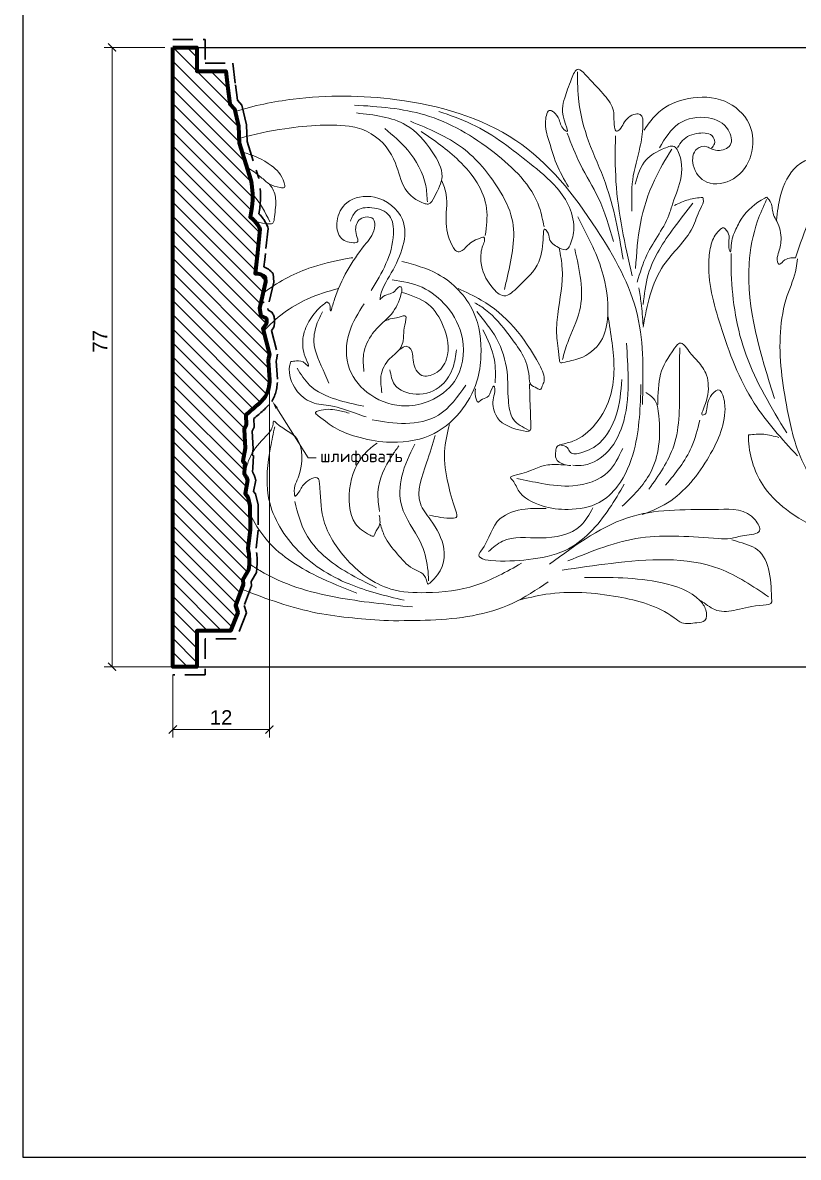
# Model space of a CAD drawing. Header units: millimetres. Extents: x 1310 to 1640, y -336 to -116.
# Drawn here: x 1310 to 1406.5, y -336.5 to -195.4 of the extents above; entities that cross this region are included whole.
import ezdxf
from ezdxf import colors
from ezdxf.entities.mleader import LeaderData, LeaderLine
from ezdxf.math import Vec2, Vec3

# ---------------------------------------------------------------- set-up
doc = ezdxf.new("R2010")
doc.units = ezdxf.units.MM
doc.linetypes.add('HIDDEN', pattern=[0.375, 0.25, -0.125])
for name, color, linetype, lineweight in [('0.15', 7, 'Continuous', 15), ('линия 50', 1, 'Continuous', 140), ('служебный слой РАЗМЕРЫ', 7, 'Continuous', 9)]:
    doc.layers.add(name, color=color, linetype=linetype, lineweight=lineweight)
doc.layers.add('Outside panel', color=7, linetype='Continuous', lineweight=18, true_color=0x7f5e57)
doc.layers.add('размеры в модели', color=7, linetype='Continuous')
doc.styles.get("Standard").update_dxf_attribs({"font": 'arial.ttf'})
doc.styles.add('ЕСКД профили текст', font='isocpeur.ttf')
doc.dimstyles.new('M_1', dxfattribs={"dimtxt": 1.8, "dimasz": 1, "dimexe": 1, "dimexo": 1, "dimgap": 0.6, "dimtad": 1, "dimdec": 0, "dimdsep": 46, "dimtxsty": 'Standard', "dimblk": 'ARCHTICK', "dimcen": -5, "dimclrd": 7, "dimclre": 7, "dimclrt": 7, "dimadec": 0, "dimazin": 0, "dimtfac": 1, "dimtdec": 0, "dimtmove": 0, "dimatfit": 3, "dimfxl": 1, "dimtolj": 1, "dimtzin": 0, "dimlwd": 5, "dimlwe": 5, "dimarcsym": 0})

# ---------------------------------------------------------------- blocks, each defined once
blk = doc.blocks.new('4е4')
at = {"layer": '0.15', "color": 7, "ltscale": 1000}
for points in [[(310150.3821289858, -93233.12580363105), (310150.8923190497, -93230.06661262152), (310152.9573641006, -93226.37598603284), (310157.4274413438, -93224.6763763654)], [(310157.8493111924, -93227.72760079925), (310154.6074741058, -93232.8665267134), (310152.7614109205, -93237.82513126866)], [(310149.1710294705, -93230.25524535643), (310148.9145736527, -93230.38972464406), (310146.0020729685, -93232.98589835955), (310145.147499378, -93234.66827254866), (310144.8774357004, -93235.43184679486), (310144.6092561879, -93237.04698134017), (310144.4447057612, -93236.30681329909), (310144.4775739762, -93235.07319989726), (310144.0167909109, -93234.21780949189), (310143.8357017006, -93234.0698184404), (310143.4735232804, -93234.21780949189), (310142.3545385076, -93235.8627337528), (310141.975821304, -93238.01748771804), (310143.4096710155, -93246.19965867793), (310147.6107313394, -93255.85652695237), (310152.9747402907, -93262.40866850915)], [(310149.1551187423, -93230.5704843827), (310148.0336217494, -93233.22506721916), (310146.9830949787, -93238.52476401815), (310150.1434680615, -93255.30339576858)], [(310149.1710294705, -93230.25524535643), (310149.6866626783, -93230.97998658051), (310150.0090642779, -93232.44574698039), (310150.4281863574, -93233.26719838836), (310150.9465411368, -93235.57749722582), (310150.6090662158, -93237.26423348046), (310150.5052277785, -93238.32815189513), (310150.6609854344, -93238.6136012058), (310151.2320968393, -93238.22431345786), (310152.7614109205, -93237.82513126866)], [(310144.7277492434, -93237.27806441985), (310144.7595707, -93239.78955022954), (310146.6045871268, -93249.89922218125), (310151.655824656, -93259.56598489698)], [(310152.9774618626, -93237.93290620409), (310152.8378242867, -93239.1059826481), (310151.7251200648, -93242.4911582599), (310150.8697090673, -93247.0360049437), (310151.7251200648, -93256.66553051489), (310153.3210079827, -93262.46963103431), (310158.2349108045, -93269.88173784564), (310161.4199873866, -93273.56502339726)], [(310150.6833860651, -93260.145820433), (310148.8021517962, -93259.74802133774), (310146.9027039305, -93259.82036778993)], [(310146.9027039305, -93259.82036778993), (310146.9186146589, -93260.55702490026), (310148.8995003311, -93266.36367882385), (310152.0521274015, -93269.43053004598), (310161.7126610464, -93273.81653371047)]]:
    blk.add_spline(points, degree=3, dxfattribs=at)
blk = doc.blocks.new('_ArchTick')
at = {"color": 0, "linetype": 'ByBlock', "const_width": 0.15}
blk.add_lwpolyline([(-0.5, -0.5), (0.5, 0.5)], dxfattribs=at)
blk = doc.blocks.new('*D5')
at = {"layer": 'Defpoints', "color": 0, "ltscale": 1000, "transparency": 16777216}
for p in [(1328.697555698524, -198.4896094256511), (1321.139385520492, -275.489609425622), (1331.697555698524, -275.489609425622)]:
    blk.add_point(p, dxfattribs=at)
at = {"layer": 'размеры в модели', "color": 7, "lineweight": 5, "ltscale": 1000, "transparency": 16777216}
for p, q in [((1327.697555698524, -198.4896094256511), (1320.139385520492, -198.4896094256511)), ((1321.139385520492, -198.4896094256511), (1321.139385520492, -275.489609425622)), ((1330.697555698524, -275.489609425622), (1320.139385520492, -275.489609425622))]:
    blk.add_line(p, q, dxfattribs=at)
for p, rotation in [((1321.139385520492, -198.4896094256511), 90), ((1321.139385520492, -275.489609425622), 270)]:
    blk.add_blockref('_ArchTick', p, dxfattribs=dict(at, rotation=rotation))
at = {"layer": 'размеры в модели', "color": 7, "ltscale": 1000, "transparency": 16777216, "insert": (1319.639385520491, -235.0202141066366), "char_height": 1.8, "attachment_point": 5, "rotation": 90}
blk.add_mtext('\\A1;77', dxfattribs=at)
blk = doc.blocks.new('*D4')
at = {"layer": 'Defpoints', "color": 0, "ltscale": 1000, "transparency": 16777216}
for p in [(1340.697555698524, -236.6546313636172), (1328.697555698524, -275.489609425651), (1340.697555698524, -283.2790663679152)]:
    blk.add_point(p, dxfattribs=at)
at = {"layer": 'размеры в модели', "color": 7, "lineweight": 5, "ltscale": 1000, "transparency": 16777216}
for p, q in [((1340.697555698524, -237.6546313636172), (1340.697555698524, -284.2790663679152)), ((1328.697555698524, -276.489609425651), (1328.697555698524, -284.2790663679152)), ((1328.697555698524, -283.2790663679152), (1340.697555698524, -283.2790663679152))]:
    blk.add_line(p, q, dxfattribs=at)
at = {"layer": 'размеры в модели', "color": 7, "lineweight": 5, "ltscale": 1000, "transparency": 16777216, "rotation": 180}
blk.add_blockref('_ArchTick', (1328.697555698524, -283.2790663679152), dxfattribs=at)
at = {"layer": 'размеры в модели', "color": 7, "lineweight": 5, "ltscale": 1000, "transparency": 16777216}
blk.add_blockref('_ArchTick', (1340.697555698524, -283.2790663679152), dxfattribs=at)
at = {"layer": 'размеры в модели', "color": 7, "ltscale": 1000, "transparency": 16777216, "insert": (1334.697555698524, -281.7753828754186), "char_height": 1.8, "attachment_point": 5}
blk.add_mtext('\\A1;12', dxfattribs=at)

msp = doc.modelspace()

# ---------------------------------------------------------------- hatches: boundary and pattern name
at = {"layer": 'Outside panel', "ltscale": 1000}
h = msp.add_hatch(dxfattribs=at)
h.set_pattern_fill('ANSI31', color=256, scale=9.894831059293374, angle=89.99999999999999)
h.set_pattern_definition([(135, (-308746.6367547378, 93035.07067508897), (-0.874587767590202, -0.8745877675902015), [])])
edge = h.paths.add_edge_path()
edge.add_line((1328.697555698524, -198.489609425651), (1331.697555698524, -198.489609425651))
edge.add_line((1331.697555698524, -198.489609425651), (1331.697555698524, -201.4423863061493))
edge.add_line((1331.697555698524, -201.4423863061493), (1335.274333665799, -201.4423863061493))
edge.add_line((1335.274333665799, -201.4423863061493), (1335.47317077401, -203.2617772345511))
edge.add_line((1335.47317077401, -203.2617772345511), (1335.786272667418, -205.5019081688624))
edge.add_line((1335.786272667418, -205.5019081688624), (1336.370907007553, -206.1410833151567))
edge.add_line((1336.370907007553, -206.1410833151567), (1336.855406078696, -208.288491186071))
edge.add_line((1336.855406078696, -208.288491186071), (1336.950729120825, -210.3643014502559))
edge.add_line((1336.950729120825, -210.3643014502559), (1338.401564251701, -214.980577958424))
edge.add_arc((1327.999734859051, -217.0030890269663), 10.59663181091794, -7.337846148119581, 11.003185939950981, ccw=False)
edge.add_line((1338.509583381074, -218.3564883694889), (1338.302145697595, -219.579787595223))
edge.add_arc((1336.469389824208, -222.2953543583972), 3.276171078666588, 21.397437571193393, 55.98429839211332, ccw=False)
edge.add_line((1339.519741419306, -221.1000920094048), (1339.205206096591, -224.0126993023987))
edge.add_line((1339.205206096591, -224.0126993023987), (1339.126439375174, -224.7420816977647))
edge.add_line((1339.126439375174, -224.7420816977647), (1338.92742838636, -226.5849299107758))
edge.add_arc((1339.041129522269, -228.2769752528802), 1.695861252592416, 47.32794217090782, 93.84435096747842, ccw=False)
edge.add_line((1340.190586287132, -227.0301013483513), (1340.23399871455, -227.6104790413774))
edge.add_line((1340.23399871455, -227.6104790413774), (1339.488615527935, -230.9005347641323))
edge.add_line((1339.488615527935, -230.9005347641323), (1339.649159598932, -231.8368191651498))
edge.add_line((1339.649159598932, -231.8368191651498), (1340.28294008302, -232.1535969484794))
edge.add_arc((1339.200552949518, -232.5531428809591), 1.153775913655064, -15.939187041130083, 20.26081992605191, ccw=False)
edge.add_line((1340.309970462298, -232.8699892810801), (1339.86376442837, -233.4241422693558))
edge.add_line((1339.86376442837, -233.4241422693558), (1340.697555698524, -236.6546313636172))
edge.add_line((1340.697555698524, -236.6546313636172), (1340.6036186737, -237.1270289600907))
edge.add_line((1340.6036186737, -237.1270289600907), (1340.548943588346, -237.4275724023428))
edge.add_line((1340.548943588346, -237.4275724023428), (1340.697555698524, -239.7902908578799))
edge.add_arc((1336.39460432775, -239.8863590864603), 4.304023652790841, -28.29891722413589, 1.2789802373604857, ccw=False)
edge.add_arc((1327.860253015195, -230.9270802260398), 16.51889470906611, 306.828104212183, 318.2496978997008, ccw=False)
edge.add_line((1337.761947662872, -244.1494221333378), (1337.8006502514, -245.4664850853405))
edge.add_line((1337.8006502514, -245.4664850853405), (1337.549390589422, -245.9686049291595))
edge.add_line((1337.549390589422, -245.9686049291595), (1337.688842773507, -248.3121777546148))
edge.add_line((1337.688842773507, -248.3121777546148), (1337.381884147948, -249.888469832189))
edge.add_line((1337.381884147948, -249.888469832189), (1337.493486850359, -250.0977471391052))
edge.add_line((1337.493486850359, -250.0977471391052), (1337.660993291716, -250.1116920218301))
edge.add_line((1337.660993291716, -250.1116920218301), (1337.622700254502, -250.6813508871091))
edge.add_line((1337.622700254502, -250.6813508871091), (1337.566853512846, -251.512143994707))
edge.add_arc((1335.609303151676, -253.024576064865), 2.473753056261028, 16.97154711770179, 37.690199626414085, ccw=False)
edge.add_line((1337.975323838833, -252.3024955351975), (1337.679013544646, -253.9236401832859))
edge.add_line((1337.679013544646, -253.9236401832859), (1338.029794148704, -254.4012003829375))
edge.add_line((1338.029794148704, -254.4012003829375), (1338.285558873857, -255.4659025844267))
edge.add_line((1338.285558873857, -255.4659025844267), (1338.299688390292, -258.4612425770865))
edge.add_line((1338.299688390292, -258.4612425770865), (1338.025493861012, -260.7546554513065))
edge.add_arc((1329.162793936917, -262.3973613782982), 9.013652573021028, -6.58241009424728, 10.500634933741424, ccw=False)
edge.add_line((1338.117028554505, -263.4306160034284), (1337.407685873633, -264.6427801362261))
edge.add_line((1337.407685873633, -264.6427801362261), (1337.453350832755, -265.260309494417))
edge.add_line((1337.453350832755, -265.260309494417), (1336.490291182719, -267.8489584301678))
edge.add_line((1336.490291182719, -267.8489584301678), (1336.788444457296, -268.7339381507445))
edge.add_line((1336.788444457296, -268.7339381507445), (1335.87719303423, -271.0022710493613))
edge.add_line((1335.87719303423, -271.0022710493613), (1331.697555698524, -271.0022710493613))
edge.add_line((1331.697555698524, -271.0022710493613), (1331.697555698524, -275.4896094256219))
edge.add_line((1331.697555698524, -275.4896094256219), (1328.697555698524, -275.4896094256219))
edge.add_line((1328.697555698524, -275.4896094256219), (1328.697555698524, -198.489609425651))

# ---------------------------------------------------------------- linework, layer by layer
at = {"color": 7}
for p, q in [((1328.697555698524, -198.4896094256364), (1628.697555698524, -198.4896094256364)), ((1331.386995368473, -275.4896094256219), (1628.697555698524, -275.4896094256073))]:
    msp.add_line(p, q, dxfattribs=at)
at = {"color": 6, "ltscale": 1000}
msp.add_lwpolyline([(1310.027990453709, -336.4563229880005), (1640.027990453709, -336.4563229880005), (1640.027990453709, -116.4563229880005), (1310.027990453709, -116.4563229880005)], close=True, dxfattribs=at)
at = {"layer": '0.15', "color": 7, "ltscale": 1000}
for points in [[(1377.873443216271, -215.8231154153436), (1376.389886478846, -212.9423911288868), (1375.414888151874, -209.9557829760852), (1375.033357326709, -207.6469454215512), (1375.626824828632, -206.3124671446822), (1376.008355653797, -206.5030581041028), (1376.707791494042, -207.4563544621014), (1377.470853144256, -208.8330724319057), (1377.682789821014, -208.9390701518823), (1377.513195672607, -208.0282411940243), (1377.410811886959, -204.7543803586414), (1378.267519975849, -202.3997736489655), (1379.081437467084, -201.2010088867937), (1379.959428837359, -201.8646616362057), (1382.18700428896, -204.2406728264141), (1383.407768508605, -206.1028626307343), (1383.621945530827, -208.3933697525026), (1383.857629869086, -208.9070772847299), (1384.221685999841, -208.714436960141), (1384.735621239477, -207.9437618081829), (1386.235084429336, -206.7665153801463), (1386.791810266277, -206.8307288216856), (1387.134583115647, -208.1792110938077), (1386.770526984892, -210.8978078257605), (1385.865203400328, -214.9579417589957), (1385.778726067114, -218.8516217002143)], [(1378.999216790147, -201.5051119051022), (1379.173067594831, -205.2559055535494), (1380.389351123547, -210.1526358846131), (1382.474216571845, -215.3620082554371), (1384.671995429391, -224.7903403590572)], [(1351.277898991433, -205.6551557300518), (1360.032777233933, -206.8801513926846), (1368.647808548947, -211.5701165482715), (1374.250897127738, -218.3599374788719), (1374.85110841745, -220.784288370367)], [(1387.296784124057, -208.7598645544167), (1389.133195265382, -206.5248041454724), (1392.805569478613, -204.8543438367742), (1397.301942737726, -205.183722358659), (1400.338954989751, -207.983496721452), (1400.57419125894, -211.9125851383978), (1398.384925713948, -214.8065164447726), (1395.089153565885, -215.2300519101518), (1393.394108220655, -213.1124884367709), (1393.865028827986, -211.0890819069136), (1395.089153565885, -210.830292629249), (1395.371661123307, -210.9714711177185), (1396.430896438145, -211.3008496396033), (1397.984800021815, -210.6420925958337), (1397.749339718208, -208.7364107087742), (1395.288219057325, -207.2471880967751), (1391.604968367796, -207.9599290221777), (1389.203766146045, -210.9714711177185)], [(1362.156022054212, -215.0654077159961), (1362.672073965263, -216.7711881102259), (1362.669771096622, -220.369998539707), (1363.589034358807, -223.405889735961), (1363.948700558929, -223.8252863750349), (1364.408436865964, -223.8652897074317), (1365.347797890146, -223.1062903103848), (1367.066365897259, -222.1275917607381), (1367.34626910435, -222.0876948201876), (1367.446129859494, -222.4071895201305), (1367.246617700741, -223.0939488567783), (1367.0043977977, -225.1124148731142), (1368.381722553353, -228.2912967042903), (1369.86644472503, -229.3685140991547), (1371.635885192383, -228.2302277873059), (1374.190394489979, -225.1337996332404), (1374.748316738591, -222.0502448919833), (1374.78683744925, -221.4340233461953), (1374.889629127993, -221.0745253138848), (1375.210774617455, -221.318481806371), (1375.519149654032, -222.307074797307), (1376.64943941771, -223.3598220685926), (1377.779938533273, -223.5395178888248), (1377.956840709619, -223.2678995175775), (1378.538419699016, -221.2543275259632), (1377.998292343877, -218.3690871772378), (1376.448043093853, -215.9555882535315), (1373.037076040473, -212.8795873330346), (1369.784169511589, -210.370654927563), (1365.839146302034, -208.0176929616682), (1361.745483393966, -206.4490516510814)], [(1355.065699083334, -208.5739095088466), (1357.894877795665, -211.2771134168688), (1360.133266044268, -215.6583294484844), (1360.341361622162, -217.687541040792)], [(1358.223350594122, -207.6701108156085), (1364.715555792278, -210.9833655425718), (1369.170350362267, -216.0566605029126), (1370.860237188124, -219.7746297948433), (1370.303989752963, -226.9341623745531), (1369.921294867247, -228.6023864487324)], [(1359.574087685509, -208.936173729071), (1364.271939565264, -212.5690295477943), (1367.70132956719, -218.4981404809187), (1367.543478394346, -221.8671445328182)], [(1377.728716902155, -209.1560751510806), (1379.364393093692, -213.0440624112925), (1381.596897305175, -217.2191885005122), (1383.489317081938, -222.6136868570138)], [(1383.717608280316, -209.4745237254792), (1383.789523368305, -215.157185593529), (1385.783878861646, -226.8730646248114)], [(1391.446575946593, -210.9450570779409), (1392.051917279208, -210.0743045942181), (1394.088348474947, -209.1540965356799), (1395.870679723401, -209.627104213545), (1396.033585909707, -210.4630709114826), (1395.654840784566, -211.0335213404578)], [(1386.160032857744, -215.4744956317263), (1387.528659875108, -212.4651167549855), (1389.809779582265, -211.0288533420498), (1391.155555076501, -210.8693444208147), (1391.47502833344, -211.3252143142417), (1391.79427755596, -214.9728565831865), (1390.722272272174, -218.255825708151), (1390.493981073796, -218.9852858497725), (1387.628355246456, -224.2844887265783), (1386.433803068194, -227.6593377226636)], [(1390.719807892176, -211.1335986722224), (1388.565715770306, -214.993805649221), (1386.820038618705, -220.3758939611689), (1386.225899013061, -225.9806799533508)], [(1351.679548594006, -222.3326961235398), (1351.679548594006, -222.6059448108681), (1351.14522621124, -222.7673892436396), (1349.52971312853, -222.071857480707), (1349.107183982105, -220.0846564019121), (1350.313430041959, -217.817185161719), (1353.754780557076, -217.1063595633568), (1357.233588926098, -219.8816553979377), (1355.8517438706, -226.5163612341821), (1354.457128846389, -229.7069950735568), (1354.444582911976, -229.82073483965)], [(1394.580147086363, -217.133798285704), (1394.641980619821, -217.3346360709074), (1394.285989732551, -218.5553745816833), (1393.295084953028, -220.9095258768612), (1389.713668763823, -225.5669358992564), (1387.155194293544, -233.260935813476)], [(1391.055187601665, -218.1368486755491), (1392.813634722213, -217.4185461886482), (1394.587540226243, -217.1282194583291)], [(1350.767952042352, -220.1064024432817), (1351.492031682235, -218.8295340979785), (1353.422537331189, -218.4180671162867), (1355.623004603152, -219.4112122412153), (1356.119689182913, -221.6811118577862), (1353.353534692153, -228.689371420387)], [(1387.170204607839, -230.4486375524684), (1387.806910776369, -226.7076353153352), (1391.021358385751, -220.8771914488716), (1393.326897858129, -217.8639415490579)], [(1351.699711702833, -222.336794853818), (1351.435799012263, -221.3524164576047), (1351.998573781875, -219.840440387572), (1353.581825890647, -219.8053734727109), (1353.757693006144, -220.9656557113885), (1352.543873857194, -223.0752494314183), (1348.791519312374, -229.7935238245373), (1348.366525786067, -231.2380985517193)], [(1376.744066380732, -223.4782361881771), (1377.100592305604, -225.9716353848016), (1376.558790136896, -231.6845580960762), (1376.415384230506, -234.3029677064005), (1376.738413885188, -237.1006475696304), (1376.953627420426, -237.7103792130911), (1377.169050307548, -237.6745251624925), (1379.286433280398, -237.1365016201999), (1381.906260304571, -235.0202615015696), (1382.767742500942, -231.7922266396017), (1382.04987556273, -226.2685750143391), (1379.035211254795, -219.5613141526956)], [(1377.135344685823, -237.2883227779785), (1377.786009732237, -235.1571878015493), (1379.2678009802, -231.2201577080668), (1378.653353775688, -223.5267508678626)], [(1350.62232958998, -243.9402914907223), (1349.091949633275, -243.5962258518812), (1346.796043646358, -243.6726216307397), (1346.413392648519, -243.8830231199936), (1346.777000710321, -244.2844709831661), (1348.862314227688, -245.7949669561312), (1351.502337271184, -246.8657602497224), (1355.277095270296, -247.5479711391636), (1360.652132003288, -246.7191167875098), (1364.368641021381, -243.8643511263617), (1366.488007789081, -239.9964021032174), (1367.001046890462, -236.8432261047092), (1366.071975644631, -231.3832619168643), (1361.633403297466, -226.6660787441324), (1357.163690148922, -225.0869290384544)], [(1352.475543321878, -230.3717863591701), (1350.643612871598, -233.8701665326626), (1350.676321914721, -238.4800995956139), (1353.293269400438, -241.6841681620826), (1357.709662327961, -243.0573566696803), (1360.653924279566, -242.4033814779505), (1363.696313360775, -240.0167819011222), (1364.710517732496, -234.7201976575852), (1362.71504206648, -230.6660979661647), (1359.672652985388, -228.3120605245895), (1355.975859006936, -227.3638875794677)], [(1354.4616095372, -229.843164002752), (1354.671529903146, -229.6011112071828), (1355.519276610295, -229.1573097974724), (1356.253885873663, -228.8265650321518), (1357.036886598169, -228.2536536176594), (1357.069147572223, -228.2859880456781), (1357.101632580812, -229.076701434733), (1355.860033148736, -231.6401156829925), (1354.864647678402, -232.6348547585621), (1353.537691085785, -234.0440210100169), (1352.417966444697, -236.6138110609572), (1352.459412834909, -238.7897814412681)], [(1364.152895757416, -228.4566546216629), (1367.026810862775, -229.8928041809668), (1374.26267850208, -237.9431659249494), (1374.84449620773, -239.9856998629366), (1374.620909734815, -240.5926535097205), (1374.365286322263, -241.0078776608825), (1373.965608699316, -240.848141032413), (1373.198738461779, -240.4009240140986), (1372.991058441297, -239.3947995765448), (1370.498674160986, -234.266149422092), (1367.581744423554, -231.095553819785), (1366.242914000246, -230.2208164593867)], [(1386.638122570537, -228.3722890894242), (1386.916821540868, -230.2713674665392), (1387.170204607839, -233.0314069160922)], [(1356.97281271913, -236.0048080490051), (1357.695100082736, -235.6437782208341), (1358.120093608926, -235.8349384483845), (1358.608936979737, -237.5976201890699), (1359.650249531212, -239.2540765025442), (1361.28637379182, -239.0204488748532), (1362.731396587984, -237.2152997339981), (1362.310883752605, -233.1213512757058), (1360.46864771326, -230.4278023400657), (1357.232692787842, -228.9585213774371)], [(1347.839372508646, -230.132693757736), (1347.273013186361, -230.5661344880609), (1345.771981754642, -232.296367947125), (1344.909672802267, -234.4147283958409), (1345.035356180346, -236.6230332041705), (1345.54257038359, -237.8753091676008)], [(1348.371006476995, -231.2230698738967), (1348.328887983062, -231.2230698738967), (1348.266158311231, -230.9505043082718), (1347.972224992071, -230.1956548094422), (1347.846541613992, -230.1537566773732)], [(1347.309306782157, -231.3725596766126), (1346.659830644796, -232.7378922844327), (1346.234389049419, -235.0208850672898), (1347.600327652366, -239.0720245645753), (1348.070800190628, -240.2359501191204)], [(1355.165750102908, -232.4535997959574), (1355.728972941706, -232.2442229892731), (1356.829206577688, -232.0347323289861), (1357.667319799493, -231.9299869988135), (1357.667319799493, -232.2573161555592), (1357.418641457753, -233.6710365517611), (1357.326787295588, -234.9669184515624), (1357.038678874447, -235.791560219277), (1355.687302516726, -237.1504031707555), (1354.57273067017, -239.3359372551458), (1354.698862117319, -241.4164983021001)], [(1366.476357992924, -231.3357849574204), (1368.939169713831, -234.6874078150977), (1370.249099681223, -238.8246206488948), (1370.406371929635, -242.359547834345), (1371.061224896064, -244.7423902417322), (1372.895171657274, -246.051593015025)], [(1382.780919859953, -231.8690753122464), (1383.310089448303, -235.205327931264), (1383.147440370823, -241.6338448621646), (1381.238281734823, -245.2956049799941), (1378.425016258796, -247.4519925377354), (1376.959382284735, -247.8589053746218), (1376.470762948458, -248.1030075353592), (1376.307889836444, -248.6726171948503), (1376.348664123052, -249.6083800954475), (1377.244354222155, -250.3000408353073), (1378.180594573449, -250.4628515115146)], [(1368.774952394491, -240.1813003816314), (1368.669432125123, -237.3334797912939), (1367.24457243767, -233.5891757991594)], [(1378.408437702758, -250.4378037151728), (1379.793195207207, -250.4111619681607), (1382.85574739701, -248.6278727223071), (1384.74659893203, -244.9283132027449), (1385.308029494317, -239.5538530832819), (1385.093404403025, -235.2386870418231)], [(1388.986676674871, -242.8652856131921), (1389.342443527607, -239.1128980140747), (1391.061684603406, -235.8936869161516), (1391.911447621369, -235.2616854730259), (1392.010246854461, -235.3011926790605), (1392.701841485756, -236.0516018867165), (1393.94680143597, -237.5131408032285), (1395.053532073693, -239.2314196322368), (1395.270845579518, -240.5743230769549), (1394.579250948223, -243.6553158805145), (1394.500166754773, -244.1687957055074), (1394.875648647267, -244.0700846172076), (1395.033817033935, -243.6751264103768), (1395.725411665229, -241.6407899329752), (1396.673973916284, -241.0878029019477), (1396.950656575686, -241.4828749624103), (1397.345853507937, -243.4182726442195), (1395.109764743665, -249.7430689276043), (1389.792752957157, -255.3433007749518), (1387.054154714988, -256.5568665076826)], [(1355.693575484049, -238.5843895112885), (1356.261727082612, -240.3971668446575), (1358.927738132956, -241.5983225328346), (1362.140169431525, -240.4408866346312), (1363.532992179458, -238.2249536337877), (1363.957985705765, -236.0741449034213)], [(1391.718105811578, -235.8278795239421), (1391.685396768455, -240.2147733458514), (1390.967366061126, -248.0274087318357), (1387.881290244357, -253.4076753859081)], [(1343.352632734994, -237.5363669416656), (1343.213731318898, -238.1288611787277), (1344.015999013976, -241.0353163832588), (1345.973836876987, -242.6033084342162), (1348.342778124683, -243.0542826219425), (1351.418324317969, -243.9634037754986), (1352.741696357913, -244.4257633252382)], [(1345.51142958221, -237.8619882940802), (1345.566318044974, -238.1177035240071), (1345.200693672359, -237.8071108493859), (1344.049156126286, -237.4599711628071), (1343.354425011388, -237.5330651866643)], [(1344.137425735778, -238.372963339436), (1345.688640905031, -240.4548906298551), (1348.96850660066, -242.2267945137537), (1352.42580765353, -243.0906019266367)], [(1353.48952365918, -244.7894117866781), (1357.637299170787, -245.2375396339303), (1361.710247145453, -244.1919079903128), (1365.110643424629, -240.4573954094922)], [(1366.326254849857, -240.9147453999576), (1366.440512466197, -242.3010270738123), (1366.636318655987, -242.5946555591036), (1366.979091505356, -242.3337030626681), (1367.778670785901, -241.9748364532679), (1368.398798398393, -240.8495072758487), (1368.594604588066, -240.5885547794132), (1368.708862204523, -240.9147453999576), (1368.545765057857, -242.0563556450034), (1368.834321548067, -244.1662909258703), (1371.899562152521, -246.077779347539), (1373.157292071566, -246.0254066824818), (1373.209716154448, -245.5279802178811), (1373.078655947302, -241.9667528462851), (1373.052443905919, -240.3433140825327)], [(1377.51790039807, -250.3932869498931), (1375.298614224488, -250.3932869498931), (1371.401981434621, -251.6312173572042), (1370.679470036481, -251.9922471854043), (1370.808513932698, -252.1469742545996), (1371.634305254625, -253.51390081309), (1374.601866798661, -255.4738908768013), (1377.85328010756, -255.9123411663713), (1381.698160918149, -255.0612853588791), (1383.994963043322, -253.0238748337688), (1386.046223310357, -248.5458981161028), (1386.890833533904, -240.3808857770309)], [(1376.832578733982, -247.9074070166353), (1377.75067228726, -248.2659320651983), (1378.119881212548, -248.8248394844377), (1379.43877256168, -248.8775537103902), (1381.781277733342, -247.6227729673228), (1383.817079616896, -244.2086444724082), (1384.511586697259, -239.7730213012801)], [(1387.489229795825, -241.3690213426853), (1388.450113946641, -242.1179504532738), (1389.122665641898, -244.2881142989754), (1388.062534188921, -251.3895061225303), (1384.558185882121, -255.5329809054347)], [(1363.082234680838, -245.3800843658355), (1362.478909659152, -248.7215742513617), (1362.906367565341, -252.6911945569118), (1363.886742721381, -256.108055538698), (1363.936926458799, -256.9120898012443), (1363.585192227805, -256.9874608975042), (1360.618750856444, -256.6356532125465)], [(1394.210938160959, -244.8413290372664), (1393.180379267618, -248.1780370707529), (1389.965483589051, -252.8947648289868)], [(1341.357157068862, -245.6466156896167), (1340.854647591081, -248.1911302370099), (1340.553097097389, -254.217743890269), (1343.983738039922, -260.7343835228785), (1350.597909824875, -265.1818474704596), (1357.436340186581, -267.2118575102613)], [(1354.498575236717, -257.765081120273), (1355.021471857861, -259.2378915451081), (1356.585456995828, -261.4302568466774), (1358.531645062681, -263.2607953447405), (1360.224898131633, -264.7123151426749), (1360.420032217702, -265.1925497107113), (1360.705228189658, -265.0274619621014), (1362.387279531406, -260.788350138635), (1360.726959540229, -257.2235933048323), (1359.469005586649, -255.1929001432982), (1360.246181413018, -250.1126377772271), (1361.321771249361, -246.7205968845774)], [(1354.09822551005, -247.6818629959562), (1353.31948144182, -248.2480570468724), (1350.770192387816, -252.800721739095), (1351.408690832624, -257.6938087543203), (1353.215081345243, -259.119028366109), (1353.690482643502, -259.2378915451081), (1353.856940308306, -258.8815297153742), (1354.403584590833, -257.8363534862256), (1354.356089267949, -256.648518671569)], [(1354.391934794676, -256.1654377630293), (1354.195008432212, -253.7544735115916), (1355.942701894743, -249.2523598265216), (1356.779694943874, -248.0222853189589)], [(1358.773602368146, -247.8254324104309), (1357.173547668801, -251.7863998409266), (1357.148903869162, -255.5258081273896), (1359.486928350012, -260.0057203565921), (1360.376345481909, -263.186904345519), (1360.501132721965, -264.793151212707)], [(1371.475688798888, -252.0853794463292), (1374.570501962862, -252.6875512411025), (1378.432185364141, -252.9886940652759), (1382.814301006798, -251.2642671408212), (1384.62181169209, -248.3354966268489)], [(1375.107960829231, -255.8226245140213), (1372.493253688863, -255.8755664472083), (1369.401577008492, -257.0585055562224), (1366.998806545114, -261.1195503184244), (1366.769171139411, -261.7551950773886), (1366.875139477848, -261.8610789437334), (1368.247799117071, -262.2749368514596), (1372.891139035648, -262.150380991483), (1377.481382767739, -261.0125279158783), (1382.962835908122, -255.8032693986861), (1384.825907159782, -252.7667933604353)], [(1343.854246074752, -254.9531244201316), (1345.222649057465, -258.9193291171068), (1350.457216132618, -263.8087728164937), (1354.015332729508, -265.6551369676854)], [(1367.921380789205, -261.1562111839849), (1369.696406466024, -259.8677297694921), (1374.404940436198, -259.4568320558719), (1379.412336485762, -257.9256147241067), (1380.907094950275, -255.7407637614488)], [(1375.532506286352, -262.7277326971489), (1385.914939068793, -256.7482544424383), (1396.554115436225, -255.9135935561753), (1401.092831223807, -257.2200638425966), (1401.637459195521, -258.5627395801093), (1399.749296075035, -259.1433930407475), (1398.006531372503, -259.5425638315173), (1396.517821840545, -259.5425638315173), (1386.850507316365, -259.4526194719328), (1377.814522131765, -262.315013325624)], [(1398.19673669869, -259.6803267113828), (1398.778330369805, -259.8662496724246), (1401.383404024829, -260.9355628689191), (1403.151036561536, -267.3047620639809), (1403.151036561536, -267.4210066097403), (1402.10434718111, -267.8161925238055), (1398.73173118506, -268.4205275373497), (1396.336129826912, -268.4669798141949), (1394.521898105344, -267.3977804713031), (1394.335949435434, -267.2815359255437)], [(1377.091562664438, -263.4617469835466), (1383.191799210104, -262.6270860972836), (1396.699289819528, -263.3165836183725), (1402.763232769281, -266.8003905285696)], [(1355.48791177438, -269.7469222072359), (1360.746898614521, -269.6769022310873), (1370.879532882431, -267.6095482040218), (1375.351934445509, -264.9260183869301)], [(1371.585465724533, -267.2268861880839), (1375.082868960522, -266.470101177747), (1384.06105323329, -266.7944701403576), (1391.020014178543, -269.3889664268027), (1391.993668298306, -270.0016127545641), (1393.832543819397, -270.0016127545641), (1394.842043466004, -269.7133353894133), (1394.946667597116, -268.4132409056729), (1394.222811991767, -267.2379299892018), (1389.518534677638, -265.0454508340299), (1379.861301707988, -264.3898816916299)]]:
    msp.add_spline(points, degree=3, dxfattribs=at)
for points, knots in [([(1336.443842675955, -206.4643504539526), (1338.779571115341, -205.7205305302159), (1345.453677046356, -204.3536481169685), (1357.423880682978, -204.4717245466854), (1372.095812818105, -208.5712720983247), (1381.106806782027, -220.0299117483628), (1387.412429994041, -231.319491344806), (1387.180399193265, -239.1037327484628), (1387.068492925795, -242.8579989815153)], [6.817544241552057, 6.817544241552057, 6.817544241552057, 6.817544241552057, 14.16574870230464, 27.06224639026974, 42.70555816543857, 57.62924050090932, 69.50099511265374, 80.56054897577016, 80.56054897577016, 80.56054897577016, 80.56054897577016]), ([(1336.924385886708, -209.7906357894644), (1338.799879330163, -209.2673233079659), (1343.66847207311, -208.2659658257144), (1348.506862925202, -207.9756718330136), (1351.719027655094, -208.444509841629), (1354.417242899781, -209.4876336496782), (1356.521190197742, -212.4549884098633), (1357.178803227096, -216.1044313286075), (1359.069839655316, -217.6677668179436), (1360.709273620927, -218.095787595299), (1361.490344981441, -216.4683254224619), (1362.676987440103, -214.4049517486965), (1360.769189799739, -210.9174911311238), (1357.54389858212, -207.2945598309852), (1353.727745373919, -206.879851074129), (1351.531633237446, -206.6411953167662)], [19.15035096766039, 19.15035096766039, 19.15035096766039, 19.15035096766039, 24.95478372753919, 33.92380727810124, 33.92380727810124, 36.11504763403817, 40.56992235919716, 43.99268741106327, 46.95586448938386, 47.47214897556198, 48.67122387030037, 51.36217610391434, 54.65023127849944, 59.31807606789458, 65.64576168814699, 65.64576168814699, 65.64576168814699, 65.64576168814699]), ([(1337.307450405508, -211.499319517894), (1338.631988781224, -211.8299233250109), (1340.767022282827, -212.8189308276014), (1342.332386119186, -214.392482893174), (1342.716712435369, -216.0377247305987), (1341.641027237416, -215.82294238744), (1340.683995962037, -215.6073243258688), (1339.483849534601, -214.395974537194), (1338.526621641777, -213.7521116013486), (1337.913721842528, -213.4283578574359)], [3.925540139317385, 3.925540139317385, 3.925540139317385, 3.925540139317385, 7.916733081383333, 10.60687535566974, 11.16911179488252, 11.70274924763671, 13.08868580650267, 14.46597266085538, 16.55363813312278, 16.55363813312278, 16.55363813312278, 16.55363813312278]), ([(1338.888999512837, -220.0865569725684), (1339.283040758641, -220.2185754993225), (1340.016830701043, -220.3560574045368), (1341.252648619771, -220.5407147694168), (1341.366956735972, -218.9430663638595), (1341.64171973227, -217.5658578458933), (1341.22022963846, -216.0790276401494), (1340.764581863546, -215.6118527226026), (1340.680307190702, -215.5254460384858)], [3.59547724617329, 3.59547724617329, 3.59547724617329, 3.59547724617329, 4.891847697352645, 5.804142439187182, 6.593507016982446, 8.871359073107902, 10.46404092545878, 10.82546382165014, 10.82546382165014, 10.82546382165014, 10.82546382165014]), ([(1338.592515613545, -216.7174290486546), (1338.634524292382, -216.762619453435), (1339.546556430705, -217.7675524903862), (1340.171271904557, -218.9952714408246), (1340.767606844729, -220.1672156898676)], [9.557084561827033, 9.557084561827033, 9.557084561827033, 9.557084561827033, 9.742512666440442, 13.63874869035414, 13.63874869035414, 13.63874869035414, 13.63874869035414]), ([(1339.914411294343, -229.0211097605461), (1341.652181067224, -227.712456175821), (1344.977892398845, -225.9066263076638), (1348.928406563889, -225.0093964253429), (1350.771769767754, -224.6790442631718), (1351.075103399646, -224.6246833423465)], [25.75263889919344, 25.75263889919344, 25.75263889919344, 25.75263889919344, 32.22398107020774, 36.91880878244734, 37.84353072764267, 37.84353072764267, 37.84353072764267, 37.84353072764267]), ([(1339.959492831444, -233.795037927699), (1341.464723810448, -232.0961583987919), (1344.508454916195, -229.8623211506165), (1347.966098507819, -228.8136669177875), (1349.292136534186, -228.4459320552087)], [20.16295821123016, 20.16295821123016, 20.16295821123016, 20.16295821123016, 26.87468158286632, 30.99468303315953, 30.99468303315953, 30.99468303315953, 30.99468303315953]), ([(1337.594382004358, -251.5484608484658), (1337.866391621017, -250.6094574500858), (1338.339131770026, -248.7413270266225), (1340.207087551255, -246.9336692927427), (1341.154980874515, -245.8057807634286), (1341.175152615306, -244.7826712276255), (1342.519677837099, -246.1345139446748), (1344.931003030866, -246.698391189082), (1344.871413638011, -251.34310576606), (1343.679224752075, -253.0563613455852), (1343.857593657634, -254.4319140474217), (1344.604604788892, -253.5384836630801), (1344.748352248524, -252.6959145910041), (1346.793330451659, -251.5433177583), (1347.101813478348, -254.0802592370856), (1346.990749580855, -257.3917187476436), (1350.101579006016, -262.5059249823789), (1354.852385518094, -266.1155009871545), (1360.822963786381, -266.390828083091), (1366.514193255814, -265.7471389352977), (1370.181438214506, -263.664811037288), (1372.0252455306, -262.6178639540994)], [8.405612987659785, 8.405612987659785, 8.405612987659785, 8.405612987659785, 11.2137511871, 14.271242380211, 15.68626400464405, 16.04853096727178, 16.47384887666829, 19.65805635196812, 24.29487068772838, 26.56095943546714, 26.89628206593078, 27.35579672257211, 28.83794617617139, 30.67453269057787, 31.21981772130817, 35.56180806776072, 41.19285242688777, 48.12125231828826, 52.53395307195219, 58.7577562538087, 65.05108571721183, 65.05108571721183, 65.05108571721183, 65.05108571721183]), ([(1338.290737654384, -256.5637609858932), (1338.838732010987, -257.5717906255122), (1340.80529454532, -260.8542319043299), (1345.754730452096, -264.0394978385411), (1349.908276642509, -265.663919621973), (1351.573132186499, -266.3150325476563)], [1.49655777087416, 1.49655777087416, 1.49655777087416, 1.49655777087416, 4.913884413722828, 12.96737775442691, 18.35491077543293, 18.35491077543293, 18.35491077543293, 18.35491077543293]), ([(1338.172554867702, -262.6622022306074), (1338.604359946981, -262.9643796025885), (1342.039017571031, -265.1659966357365), (1348.741871893242, -267.0841817240398), (1355.288192202232, -267.7299918632161), (1358.496695674094, -268.0465183965534)], [10.5714345004831, 10.5714345004831, 10.5714345004831, 10.5714345004831, 12.05366493157971, 22.06983306960181, 31.69795582635766, 31.69795582635766, 31.69795582635766, 31.69795582635766]), ([(1337.247811022342, -265.8127886799739), (1340.337225005565, -267.062431422597), (1346.23018598936, -269.1492499400883), (1352.515733794378, -269.5550404867354), (1355.48791177438, -269.7469222072359)], [19.29026274343427, 19.29026274343427, 19.29026274343427, 19.29026274343427, 29.18951039154168, 38.06939022166875, 38.06939022166875, 38.06939022166875, 38.06939022166875])]:
    msp.add_open_spline(points, degree=3, knots=knots, dxfattribs=at)
for points in [[(1339.872782534174, -229.2048554412286), (1339.918771422886, -229.1836526755033), (1339.964761798572, -229.1624545563209), (1340.010752174258, -229.1412564371094)], [(1340.049286115402, -230.132693757736), (1339.892214168514, -230.2483480987685), (1339.735142221627, -230.3640024398301), (1339.582687945524, -230.4853074000821)]]:
    msp.add_open_spline(points, degree=3, dxfattribs=at)
at = {"layer": 'линия 50', "color": 1, "linetype": 'HIDDEN', "lineweight": 30, "ltscale": 10, "true_color": 0xff0909}
msp.add_lwpolyline([(1328.697555698524, -197.489609425651), (1332.697555698524, -197.489609425651), (1332.697555698524, -200.4423863061493), (1336.171000111859, -200.4423863061493), (1336.465621336607, -203.1382170217221), (1336.733675142703, -205.0560451653837), (1337.287961740523, -205.6620414145691), (1337.850305767566, -208.1544754804308), (1337.943711281707, -210.1885285341086), (1339.372054660354, -214.7332406411697, -0.08189092193373965), (1339.498769787326, -218.5044434407282), (1339.38618403814, -219.1683828830246, -0.1275997244505881), (1340.538451328943, -220.9806766167567), (1340.199425581097, -224.1200660411814), (1340.12065885968, -224.8494484366202), (1340.021704166789, -225.7657721030373, -0.1341213756094322), (1341.162180707452, -226.6130011656023), (1341.242389316914, -227.6853044316485), (1340.50784030616, -230.9275390564981), (1340.549195957614, -231.1687229951167), (1341.023179040185, -231.4056304322985, -0.241580472716012), (1341.19564825117, -233.3645277610449), (1340.95748872701, -233.6603032592357), (1341.722875625779, -236.6257625028484), (1341.586008645547, -237.3140494975924), (1341.554628828959, -237.4865411914907), (1341.696788226382, -239.7466708099782, -0.1366657638308132), (1341.005533749772, -242.5078084516972, -0.04399707279877552), (1338.776477452437, -244.6291864825434), (1338.807614839588, -245.6888029238435), (1338.563534497353, -246.1765755426713), (1338.69459403674, -248.3791052264678), (1338.538383750256, -249.1812753443774), (1338.724750678881, -249.1967903594596), (1338.620448551384, -250.7484205229812), (1338.58762681334, -251.2366866772172, -0.08017528180013339), (1338.998856294154, -252.2643854372109), (1338.740255642751, -253.6792166807536), (1338.955055230948, -253.9716494237327), (1339.285000395972, -255.3451513536093), (1339.299969413794, -258.5184586505457), (1339.03601572652, -260.7262152608128, -0.07616837411271841), (1339.083418572798, -263.7591413484588), (1338.427907527959, -264.8793149947123), (1338.466731458389, -265.4043328057996), (1337.551094971725, -267.865511006672), (1337.853910822956, -268.7643302056931), (1336.553141344466, -272.0022710493613), (1332.697555698524, -272.0022710493613), (1332.697555698524, -276.4896094256219), (1328.697555698524, -276.4896094256219)], format="xyb", dxfattribs=at)
at = {"layer": 'линия 50', "color": 7}
msp.add_lwpolyline([(1328.697555698524, -198.489609425651), (1331.697555698524, -198.489609425651), (1331.697555698524, -201.4423863061493), (1335.274333665799, -201.4423863061493), (1335.47317077401, -203.2617772345511), (1335.786272667418, -205.5019081688624), (1336.370907007553, -206.1410833151567), (1336.855406078696, -208.288491186071), (1336.950729120825, -210.3643014502559), (1338.401564251701, -214.980577958424, -0.08019913330857027), (1338.509583381074, -218.3564883694889), (1338.302145697595, -219.579787595223, -0.152069866647492), (1339.519741419306, -221.1000920094048), (1339.205206096591, -224.0126993023987), (1339.126439375174, -224.7420816977647), (1338.92742838636, -226.5849299107758, -0.2057999068214848), (1340.190586287132, -227.0301013483513), (1340.23399871455, -227.6104790413774), (1339.488615527935, -230.9005347641323), (1339.649159598932, -231.8368191651498), (1340.28294008302, -232.1535969484794, -0.1592791513546111), (1340.309970462298, -232.8699892810801), (1339.86376442837, -233.4241422693558), (1340.697555698524, -236.6546313636172), (1340.6036186737, -237.1270289600907), (1340.548943588346, -237.4275724023428), (1340.697555698524, -239.7902908578799, -0.129779257657283), (1340.184238243452, -241.9267743355558, -0.04987740321553924), (1337.761947662872, -244.1494221333378), (1337.8006502514, -245.4664850853405), (1337.549390589422, -245.9686049291595), (1337.688842773507, -248.3121777546148), (1337.381884147948, -249.888469832189), (1337.493486850359, -250.0977471391052), (1337.660993291716, -250.1116920218301), (1337.622700254502, -250.6813508871091), (1337.566853512846, -251.512143994707, -0.09064925565674332), (1337.975323838833, -252.3024955351975), (1337.679013544646, -253.9236401832859), (1338.029794148704, -254.4012003829375), (1338.285558873857, -255.4659025844267), (1338.299688390292, -258.4612425770865), (1338.025493861012, -260.7546554513065, -0.07467719991361785), (1338.117028554505, -263.4306160034284), (1337.407685873633, -264.6427801362261), (1337.453350832755, -265.260309494417), (1336.490291182719, -267.8489584301678), (1336.788444457296, -268.7339381507445), (1335.87719303423, -271.0022710493613), (1331.697555698524, -271.0022710493613), (1331.697555698524, -275.4896094256219), (1328.697555698524, -275.4896094256219)], format="xyb", close=True, dxfattribs=at)

# ---------------------------------------------------------------- block references
at = {"color": 5}
msp.add_blockref('4е4', (-308746.6367547378, 93013.1650945055), dxfattribs=at)

# ---------------------------------------------------------------- dimensions: what is measured, and where the dimension line sits
at = {"layer": 'размеры в модели', "color": 5, "ltscale": 1000}
dim = msp.add_linear_dim(base=(1321.139385520492, -275.489609425622), p1=(1328.697555698524, -198.489609425651), p2=(1331.697555698524, -275.4896094256219), angle=90, dimstyle='M_1', dxfattribs=at)
dim.commit()
dim.dimension.update_dxf_attribs({"geometry": '*D5', "text_midpoint": (1321.139385520491, -235.0202141066366), "dimtype": 128})
dim = msp.add_linear_dim(base=(1340.697555698524, -283.2790663679152), p1=(1328.697555698524, -275.489609425651), p2=(1340.697555698524, -236.6546313636172), dimstyle='M_1', dxfattribs=at)
dim.commit()
dim.dimension.update_dxf_attribs({"geometry": '*D4', "text_midpoint": (1334.697555698524, -283.2790663679152), "dimtype": 128})

# ---------------------------------------------------------------- leaders
at = {"layer": 'служебный слой РАЗМЕРЫ'}
ml = msp.add_multileader_mtext('Standard', dxfattribs=at)
ml.set_content('\\A1;шлифовать', color=256, style='ЕСКД профили текст')
ml.set_leader_properties(color=256, linetype='ByLayer', lineweight=-1)
ml.build(insert=Vec2(0, 0))
ml.multileader.update_dxf_attribs({"dogleg_length": 1, "arrow_head_size": 1})
ctx = ml.context
ctx.base_point, ctx.char_height, ctx.arrow_head_size, ctx.landing_gap_size, ctx.plane_origin = Vec3(1346.508574882475, -249.5231679378448), 1.5, 1, 0.5, Vec3(1359.983916492736, -223.3545356440409)
notes = []
notes.append((ctx, [(1, (1, 1, 0), (1345.508574882475, -249.5231679378448), (1, 0), 1, [(0, [(1341.074536609707, -242.4763755349377)], 0, [])])]))
ctx.mtext.insert, ctx.mtext.flow_direction = Vec3(1347.008574882475, -248.548167937839), 5
for ctx, leaders in notes:
    for number, flags, end, landing, length, lines in leaders:
        leader = LeaderData()
        leader.index, (leader.has_last_leader_line, leader.has_dogleg_vector, leader.attachment_direction) = number, flags
        leader.last_leader_point, leader.dogleg_vector, leader.dogleg_length = Vec3(end), Vec3(landing), length
        for number, points, colour, breaks in lines:
            line = LeaderLine()
            line.index, line.vertices, line.color, line.breaks = number, Vec3.list(points), colors.encode_raw_color(colour), breaks
            leader.lines.append(line)
        ctx.leaders.append(leader)

doc.saveas('drawing.dxf')
